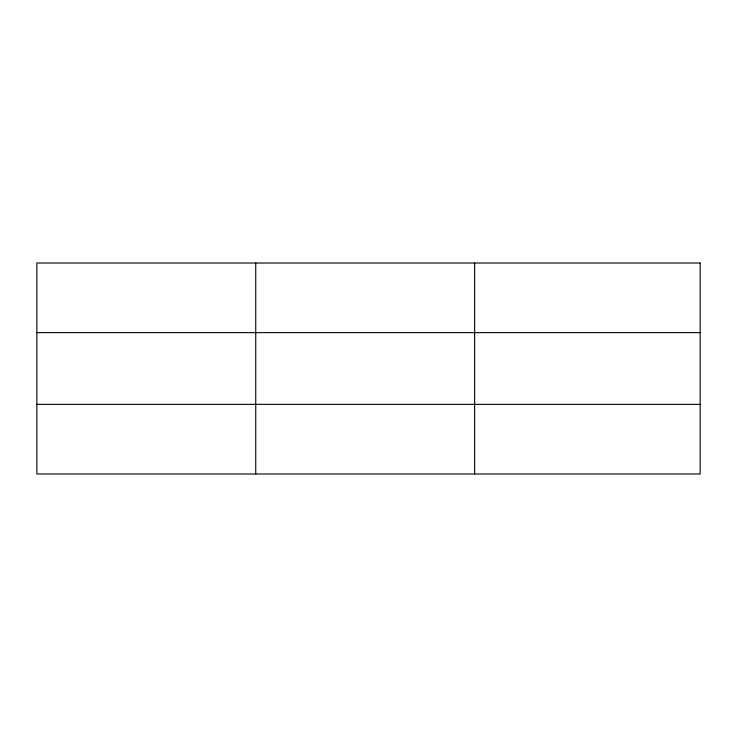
<?xml version="1.0" encoding="UTF-8"?>
<svg xmlns="http://www.w3.org/2000/svg" width="737" height="737" viewBox="0 0 737 737"><rect width="100%" height="100%" fill="white"/><g stroke="black" fill="none" stroke-linecap="round" stroke-linejoin="round"><path stroke-width="1.11" d="M255.739 263.017L255.739 473.983M474.628 263.017L474.628 473.983M36.85 332.636L700.15 332.636M36.85 404.364L700.15 404.364M700.15 263.017L700.15 473.983L36.85 473.983L36.85 263.017L700.15 263.017"/></g></svg>
